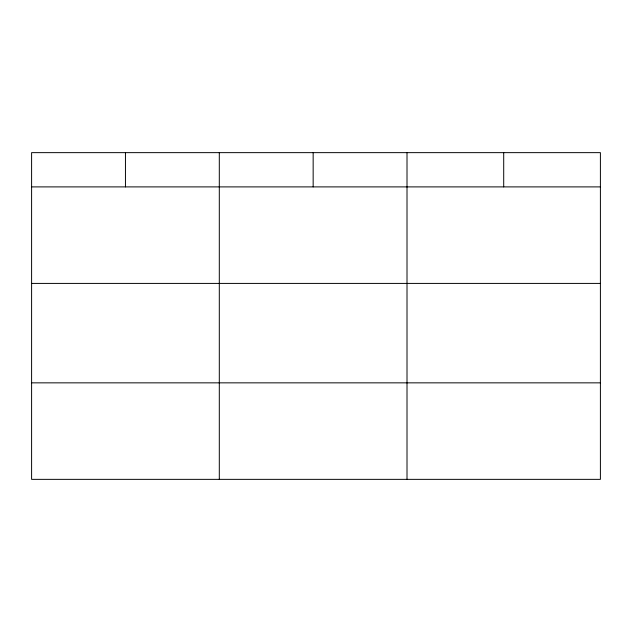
<?xml version="1.0" encoding="UTF-8"?>
<svg xmlns="http://www.w3.org/2000/svg" width="632" height="632" viewBox="0 0 632 632"><rect width="100%" height="100%" fill="white"/><g stroke="black" fill="none" stroke-linecap="round" stroke-linejoin="round"><path stroke-width="0.95" d="M600.4 283.413L600.4 152.644L31.6 152.644L31.6 479.356L600.4 479.356L600.4 283.413L31.6 283.413M31.6 186.898L600.4 186.898M31.6 382.85L600.4 382.85M503.704 152.644L503.704 186.898M407.008 152.644L407.008 479.356M313.156 152.644L313.156 186.898M219.304 152.644L219.304 479.356M125.452 152.644L125.452 186.898"/></g></svg>
